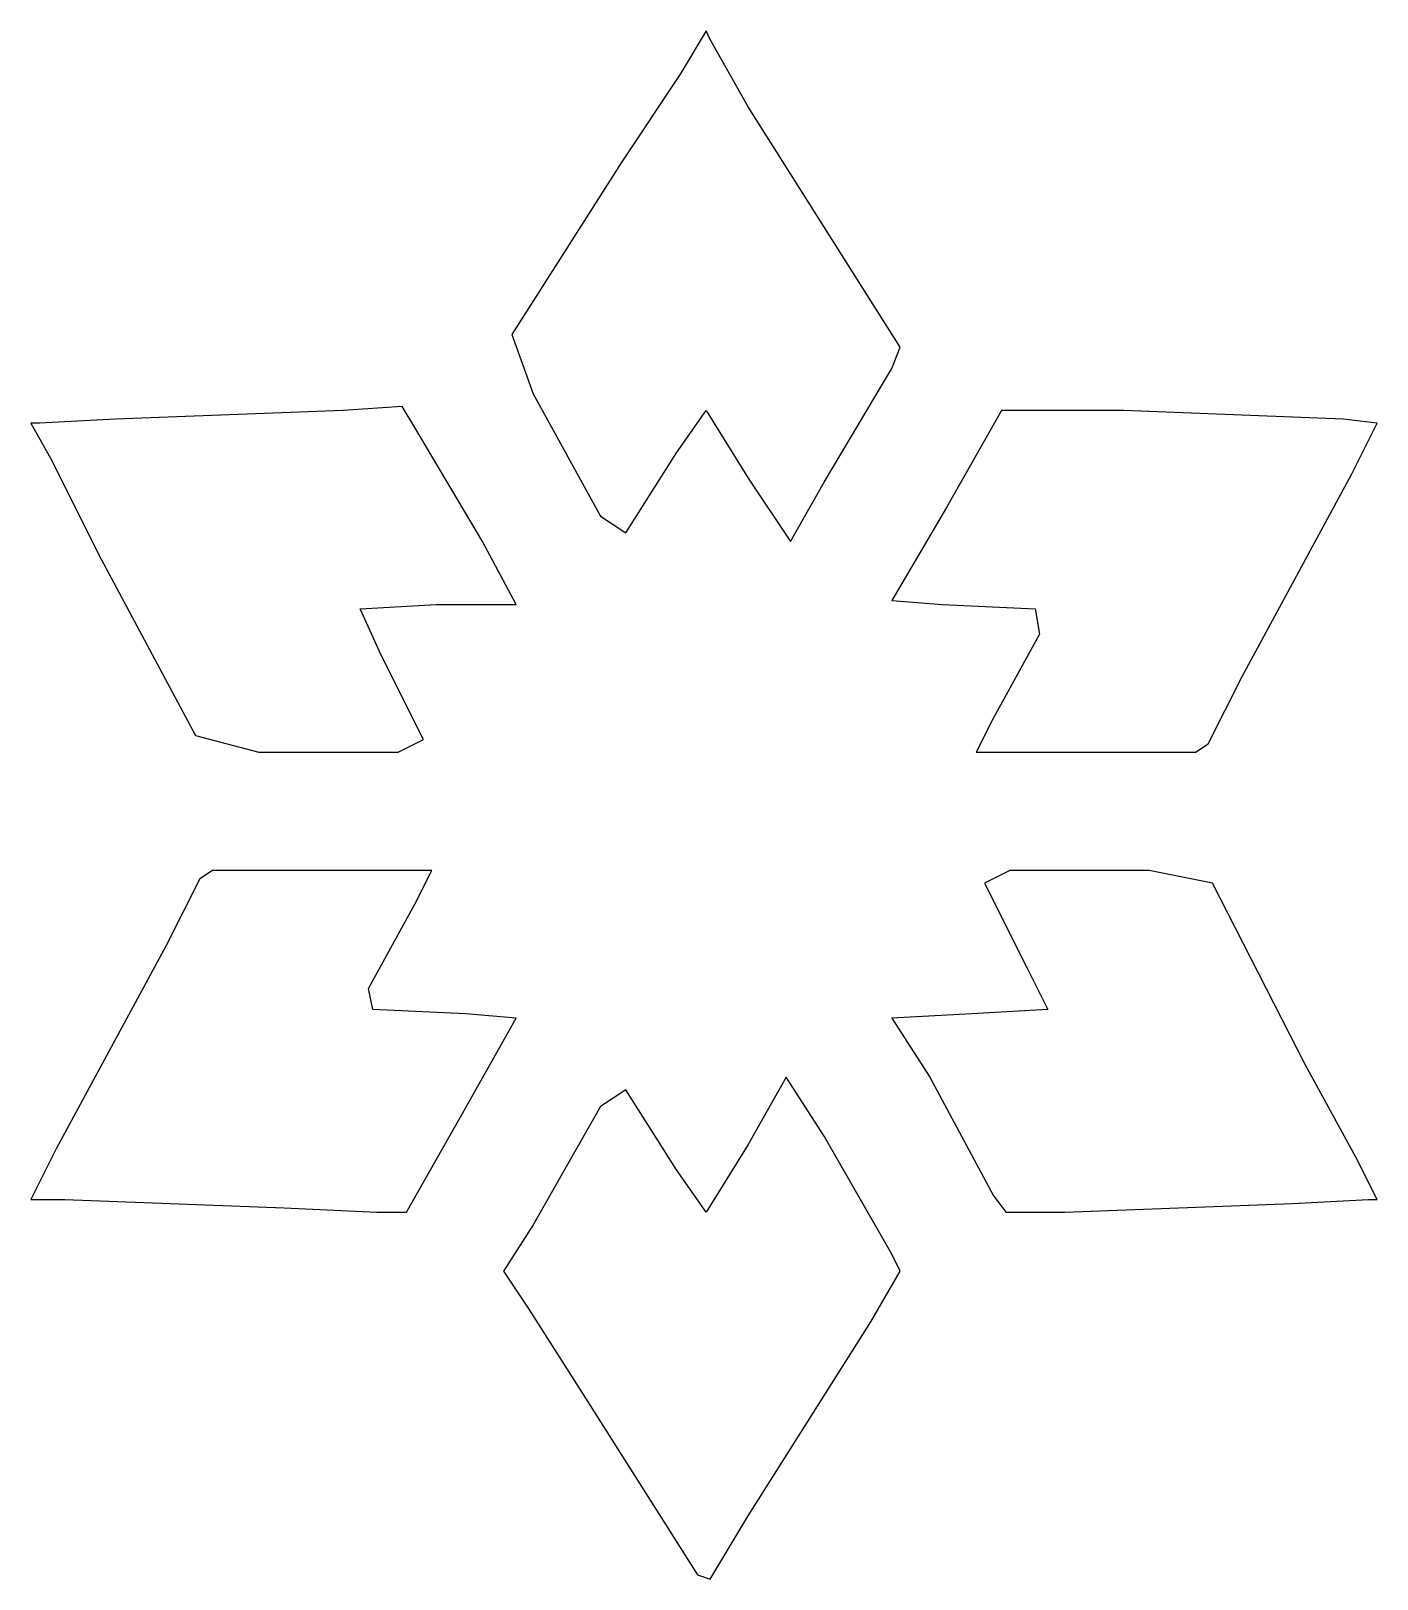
# Model space of a CAD drawing. Header units: centimetres. Extents: x -33.8 to 29.1, y -41.9 to 41.6.
# Drawn here: x -16.639 to -12.878, y 10.576 to 14.901 of the extents above; entities that cross this region are included whole.
import ezdxf

# ---------------------------------------------------------------- set-up
doc = ezdxf.new("R2010")
doc.units = ezdxf.units.CM
doc.header["$MEASUREMENT"] = 0
doc.layers.add('layer 1', color=7, linetype='Continuous')

msp = doc.modelspace()

# ---------------------------------------------------------------- linework, layer by layer
at = {"layer": 'layer 1', "color": 177}
for points in [[(-14.98866, 14.53554), (-14.98866, 14.53554), (-14.98866, 14.53554), (-14.98866, 14.53554), (-14.98866, 14.53554), (-14.98866, 14.53554), (-14.82361, 14.78303), (-14.82361, 14.78303), (-14.82361, 14.78303), (-14.82361, 14.78303), (-14.75285, 14.90086), (-14.75285, 14.90086), (-14.75285, 14.90086), (-14.75285, 14.90086), (-14.74107, 14.87729), (-14.74107, 14.87729), (-14.74107, 14.87729), (-14.74107, 14.87729), (-14.63494, 14.68873), (-14.63494, 14.68873), (-14.63494, 14.68873), (-14.63494, 14.68873), (-14.29302, 14.14663), (-14.29302, 14.14663), (-14.29302, 14.14663), (-14.29302, 14.14663), (-14.21048, 14.01698), (-14.21048, 14.01698), (-14.21048, 14.01698), (-14.21048, 14.01698), (-14.23407, 13.95806), (-14.23407, 13.95806), (-14.23407, 13.95806), (-14.23407, 13.95806), (-14.42272, 13.63988), (-14.42272, 13.63988), (-14.42272, 13.63988), (-14.42272, 13.63988), (-14.51704, 13.47488), (-14.51704, 13.47488), (-14.51704, 13.47488), (-14.51704, 13.47488), (-14.63494, 13.65166), (-14.63494, 13.65166), (-14.63494, 13.65166), (-14.63494, 13.65166), (-14.75285, 13.84023), (-14.75285, 13.84023), (-14.75285, 13.84023), (-14.75285, 13.84023), (-14.83539, 13.72236), (-14.83539, 13.72236), (-14.83539, 13.72236), (-14.83539, 13.72236), (-14.97688, 13.49845), (-14.97688, 13.49845), (-14.97688, 13.49845), (-14.97688, 13.49845), (-15.04761, 13.54558), (-15.04761, 13.54558), (-15.04761, 13.54558), (-15.04761, 13.54558), (-15.23625, 13.88736), (-15.23625, 13.88736), (-15.23625, 13.88736), (-15.23625, 13.88736), (-15.29523, 14.05236), (-15.29523, 14.05236), (-15.29523, 14.05236), (-15.29523, 14.05236), (-14.98866, 14.53554), (-14.98866, 14.53554)], [(-16.58038, 13.6988), (-16.58038, 13.6988), (-16.58038, 13.6988), (-16.58038, 13.6988), (-16.58038, 13.6988), (-16.58038, 13.6988), (-16.63935, 13.80485), (-16.63935, 13.80485), (-16.63935, 13.80485), (-16.63935, 13.80485), (-16.61576, 13.80485), (-16.61576, 13.80485), (-16.61576, 13.80485), (-16.61576, 13.80485), (-16.40354, 13.81663), (-16.40354, 13.81663), (-16.40354, 13.81663), (-16.40354, 13.81663), (-15.76684, 13.84023), (-15.76684, 13.84023), (-15.76684, 13.84023), (-15.76684, 13.84023), (-15.60176, 13.85201), (-15.60176, 13.85201), (-15.60176, 13.85201), (-15.60176, 13.85201), (-15.56641, 13.79307), (-15.56641, 13.79307), (-15.56641, 13.79307), (-15.56641, 13.79307), (-15.37777, 13.47488), (-15.37777, 13.47488), (-15.37777, 13.47488), (-15.37777, 13.47488), (-15.28344, 13.2981), (-15.28344, 13.2981), (-15.28344, 13.2981), (-15.28344, 13.2981), (-15.50744, 13.2981), (-15.50744, 13.2981), (-15.50744, 13.2981), (-15.50744, 13.2981), (-15.71968, 13.28632), (-15.71968, 13.28632), (-15.71968, 13.28632), (-15.71968, 13.28632), (-15.66074, 13.15667), (-15.66074, 13.15667), (-15.66074, 13.15667), (-15.66074, 13.15667), (-15.54282, 12.921), (-15.54282, 12.921), (-15.54282, 12.921), (-15.54282, 12.921), (-15.61358, 12.88562), (-15.61358, 12.88562), (-15.61358, 12.88562), (-15.61358, 12.88562), (-16.00265, 12.88562), (-16.00265, 12.88562), (-16.00265, 12.88562), (-16.00265, 12.88562), (-16.17952, 12.93275), (-16.17952, 12.93275), (-16.17952, 12.93275), (-16.17952, 12.93275), (-16.4507, 13.43953), (-16.4507, 13.43953), (-16.4507, 13.43953), (-16.4507, 13.43953), (-16.58038, 13.6988), (-16.58038, 13.6988)], [(-13.25546, 13.09775), (-13.25546, 13.09775), (-13.25546, 13.09775), (-13.25546, 13.09775), (-13.25546, 13.09775), (-13.25546, 13.09775), (-13.34979, 12.90919), (-13.34979, 12.90919), (-13.34979, 12.90919), (-13.34979, 12.90919), (-13.38514, 12.88562), (-13.38514, 12.88562), (-13.38514, 12.88562), (-13.38514, 12.88562), (-13.73886, 12.88562), (-13.73886, 12.88562), (-13.73886, 12.88562), (-13.73886, 12.88562), (-13.99827, 12.88562), (-13.99827, 12.88562), (-13.99827, 12.88562), (-13.99827, 12.88562), (-13.9511, 12.97991), (-13.9511, 12.97991), (-13.9511, 12.97991), (-13.9511, 12.97991), (-13.8214, 13.21561), (-13.8214, 13.21561), (-13.8214, 13.21561), (-13.8214, 13.21561), (-13.83319, 13.28632), (-13.83319, 13.28632), (-13.83319, 13.28632), (-13.83319, 13.28632), (-14.09259, 13.2981), (-14.09259, 13.2981), (-14.09259, 13.2981), (-14.09259, 13.2981), (-14.23407, 13.30988), (-14.23407, 13.30988), (-14.23407, 13.30988), (-14.23407, 13.30988), (-14.08078, 13.56915), (-14.08078, 13.56915), (-14.08078, 13.56915), (-14.08078, 13.56915), (-13.92751, 13.84023), (-13.92751, 13.84023), (-13.92751, 13.84023), (-13.92751, 13.84023), (-13.84497, 13.84023), (-13.84497, 13.84023), (-13.84497, 13.84023), (-13.84497, 13.84023), (-13.58559, 13.84023), (-13.58559, 13.84023), (-13.58559, 13.84023), (-13.58559, 13.84023), (-12.97249, 13.81663), (-12.97249, 13.81663), (-12.97249, 13.81663), (-12.97249, 13.81663), (-12.87814, 13.80485), (-12.87814, 13.80485), (-12.87814, 13.80485), (-12.87814, 13.80485), (-12.9489, 13.66342), (-12.9489, 13.66342), (-12.9489, 13.66342), (-12.9489, 13.66342), (-13.25546, 13.09775), (-13.25546, 13.09775)], [(-15.43668, 11.87212), (-15.43668, 11.87212), (-15.43668, 11.87212), (-15.43668, 11.87212), (-15.43668, 11.87212), (-15.43668, 11.87212), (-15.58998, 11.60104), (-15.58998, 11.60104), (-15.58998, 11.60104), (-15.58998, 11.60104), (-15.67252, 11.60104), (-15.67252, 11.60104), (-15.67252, 11.60104), (-15.67252, 11.60104), (-15.9319, 11.61282), (-15.9319, 11.61282), (-15.9319, 11.61282), (-15.9319, 11.61282), (-16.54503, 11.63639), (-16.54503, 11.63639), (-16.54503, 11.63639), (-16.54503, 11.63639), (-16.63935, 11.63639), (-16.63935, 11.63639), (-16.63935, 11.63639), (-16.63935, 11.63639), (-16.56859, 11.77782), (-16.56859, 11.77782), (-16.56859, 11.77782), (-16.56859, 11.77782), (-16.26206, 12.34352), (-16.26206, 12.34352), (-16.26206, 12.34352), (-16.26206, 12.34352), (-16.16773, 12.53206), (-16.16773, 12.53206), (-16.16773, 12.53206), (-16.16773, 12.53206), (-16.13235, 12.55562), (-16.13235, 12.55562), (-16.13235, 12.55562), (-16.13235, 12.55562), (-15.77863, 12.55562), (-15.77863, 12.55562), (-15.77863, 12.55562), (-15.77863, 12.55562), (-15.51922, 12.55562), (-15.51922, 12.55562), (-15.51922, 12.55562), (-15.51922, 12.55562), (-15.56641, 12.46135), (-15.56641, 12.46135), (-15.56641, 12.46135), (-15.56641, 12.46135), (-15.69609, 12.22565), (-15.69609, 12.22565), (-15.69609, 12.22565), (-15.69609, 12.22565), (-15.6843, 12.16674), (-15.6843, 12.16674), (-15.6843, 12.16674), (-15.6843, 12.16674), (-15.42493, 12.15495), (-15.42493, 12.15495), (-15.42493, 12.15495), (-15.42493, 12.15495), (-15.28344, 12.14317), (-15.28344, 12.14317), (-15.28344, 12.14317), (-15.28344, 12.14317), (-15.43668, 11.87212), (-15.43668, 11.87212)], [(-12.93711, 11.75425), (-12.93711, 11.75425), (-12.93711, 11.75425), (-12.93711, 11.75425), (-12.93711, 11.75425), (-12.93711, 11.75425), (-12.87814, 11.63639), (-12.87814, 11.63639), (-12.87814, 11.63639), (-12.87814, 11.63639), (-12.90174, 11.63639), (-12.90174, 11.63639), (-12.90174, 11.63639), (-12.90174, 11.63639), (-13.11395, 11.62461), (-13.11395, 11.62461), (-13.11395, 11.62461), (-13.11395, 11.62461), (-13.75065, 11.60104), (-13.75065, 11.60104), (-13.75065, 11.60104), (-13.75065, 11.60104), (-13.91573, 11.60104), (-13.91573, 11.60104), (-13.91573, 11.60104), (-13.91573, 11.60104), (-13.9511, 11.64818), (-13.9511, 11.64818), (-13.9511, 11.64818), (-13.9511, 11.64818), (-14.12794, 11.97817), (-14.12794, 11.97817), (-14.12794, 11.97817), (-14.12794, 11.97817), (-14.23407, 12.14317), (-14.23407, 12.14317), (-14.23407, 12.14317), (-14.23407, 12.14317), (-14.01005, 12.15495), (-14.01005, 12.15495), (-14.01005, 12.15495), (-14.01005, 12.15495), (-13.79781, 12.16674), (-13.79781, 12.16674), (-13.79781, 12.16674), (-13.79781, 12.16674), (-13.85678, 12.2846), (-13.85678, 12.2846), (-13.85678, 12.2846), (-13.85678, 12.2846), (-13.97467, 12.52027), (-13.97467, 12.52027), (-13.97467, 12.52027), (-13.97467, 12.52027), (-13.90394, 12.55562), (-13.90394, 12.55562), (-13.90394, 12.55562), (-13.90394, 12.55562), (-13.51484, 12.55562), (-13.51484, 12.55562), (-13.51484, 12.55562), (-13.51484, 12.55562), (-13.33797, 12.52027), (-13.33797, 12.52027), (-13.33797, 12.52027), (-13.33797, 12.52027), (-13.07857, 12.01352), (-13.07857, 12.01352), (-13.07857, 12.01352), (-13.07857, 12.01352), (-12.93711, 11.75425), (-12.93711, 11.75425)], [(-14.29302, 11.29464), (-14.29302, 11.29464), (-14.29302, 11.29464), (-14.29302, 11.29464), (-14.29302, 11.29464), (-14.29302, 11.29464), (-14.63494, 10.75254), (-14.63494, 10.75254), (-14.63494, 10.75254), (-14.63494, 10.75254), (-14.74107, 10.57573), (-14.74107, 10.57573), (-14.74107, 10.57573), (-14.74107, 10.57573), (-14.77645, 10.58751), (-14.77645, 10.58751), (-14.77645, 10.58751), (-14.77645, 10.58751), (-15.08299, 11.07072), (-15.08299, 11.07072), (-15.08299, 11.07072), (-15.08299, 11.07072), (-15.24807, 11.32999), (-15.24807, 11.32999), (-15.24807, 11.32999), (-15.24807, 11.32999), (-15.31879, 11.43607), (-15.31879, 11.43607), (-15.31879, 11.43607), (-15.31879, 11.43607), (-15.23625, 11.56569), (-15.23625, 11.56569), (-15.23625, 11.56569), (-15.23625, 11.56569), (-15.04761, 11.89569), (-15.04761, 11.89569), (-15.04761, 11.89569), (-15.04761, 11.89569), (-14.97688, 11.94282), (-14.97688, 11.94282), (-14.97688, 11.94282), (-14.97688, 11.94282), (-14.83539, 11.7189), (-14.83539, 11.7189), (-14.83539, 11.7189), (-14.83539, 11.7189), (-14.75285, 11.60104), (-14.75285, 11.60104), (-14.75285, 11.60104), (-14.75285, 11.60104), (-14.63494, 11.78961), (-14.63494, 11.78961), (-14.63494, 11.78961), (-14.63494, 11.78961), (-14.52883, 11.97817), (-14.52883, 11.97817), (-14.52883, 11.97817), (-14.52883, 11.97817), (-14.42272, 11.81317), (-14.42272, 11.81317), (-14.42272, 11.81317), (-14.42272, 11.81317), (-14.23407, 11.4832), (-14.23407, 11.4832), (-14.23407, 11.4832), (-14.23407, 11.4832), (-14.21048, 11.43607), (-14.21048, 11.43607), (-14.21048, 11.43607), (-14.21048, 11.43607), (-14.29302, 11.29464), (-14.29302, 11.29464)]]:
    msp.add_open_spline(points, degree=3, knots=[0, 0, 0, 0, 0.0526316, 0.0526316, 0.0526316, 0.0526316, 0.1052632, 0.1052632, 0.1052632, 0.1052632, 0.1578947, 0.1578947, 0.1578947, 0.1578947, 0.2105263, 0.2105263, 0.2105263, 0.2105263, 0.2631579, 0.2631579, 0.2631579, 0.2631579, 0.3157895, 0.3157895, 0.3157895, 0.3157895, 0.3684211, 0.3684211, 0.3684211, 0.3684211, 0.4210526, 0.4210526, 0.4210526, 0.4210526, 0.4736842, 0.4736842, 0.4736842, 0.4736842, 0.5263158, 0.5263158, 0.5263158, 0.5263158, 0.5789474, 0.5789474, 0.5789474, 0.5789474, 0.6315789, 0.6315789, 0.6315789, 0.6315789, 0.6842105, 0.6842105, 0.6842105, 0.6842105, 0.7368421, 0.7368421, 0.7368421, 0.7368421, 0.7894737, 0.7894737, 0.7894737, 0.7894737, 0.8421053, 0.8421053, 0.8421053, 0.8421053, 0.8947368, 0.8947368, 0.8947368, 0.8947368, 1, 1, 1, 1], dxfattribs=at)

doc.saveas('drawing.dxf')
